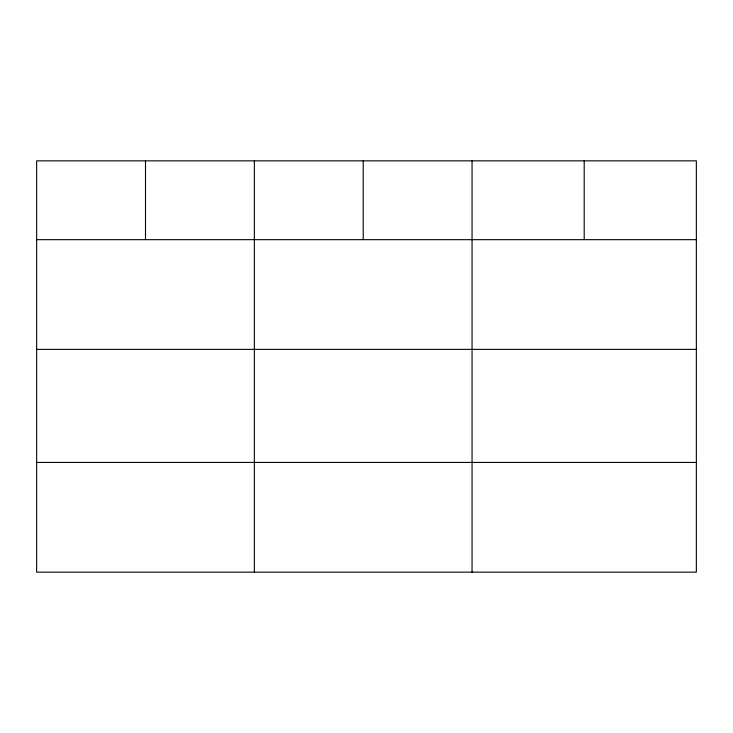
<?xml version="1.0" encoding="UTF-8"?>
<svg xmlns="http://www.w3.org/2000/svg" width="733" height="733" viewBox="0 0 733 733"><rect width="100%" height="100%" fill="white"/><g stroke="black" fill="none" stroke-linecap="round" stroke-linejoin="round"><path stroke-width="1.1" d="M696.35 349.384L696.35 160.848L36.65 160.848L36.65 572.152L696.35 572.152L696.35 349.384L36.65 349.384M36.65 239.664L696.35 239.664M36.65 462.431L696.35 462.431M584.201 160.848L584.201 239.664M472.052 160.848L472.052 572.152M363.202 160.848L363.202 239.664M254.351 160.848L254.351 572.152M145.501 160.848L145.501 239.664"/></g></svg>
